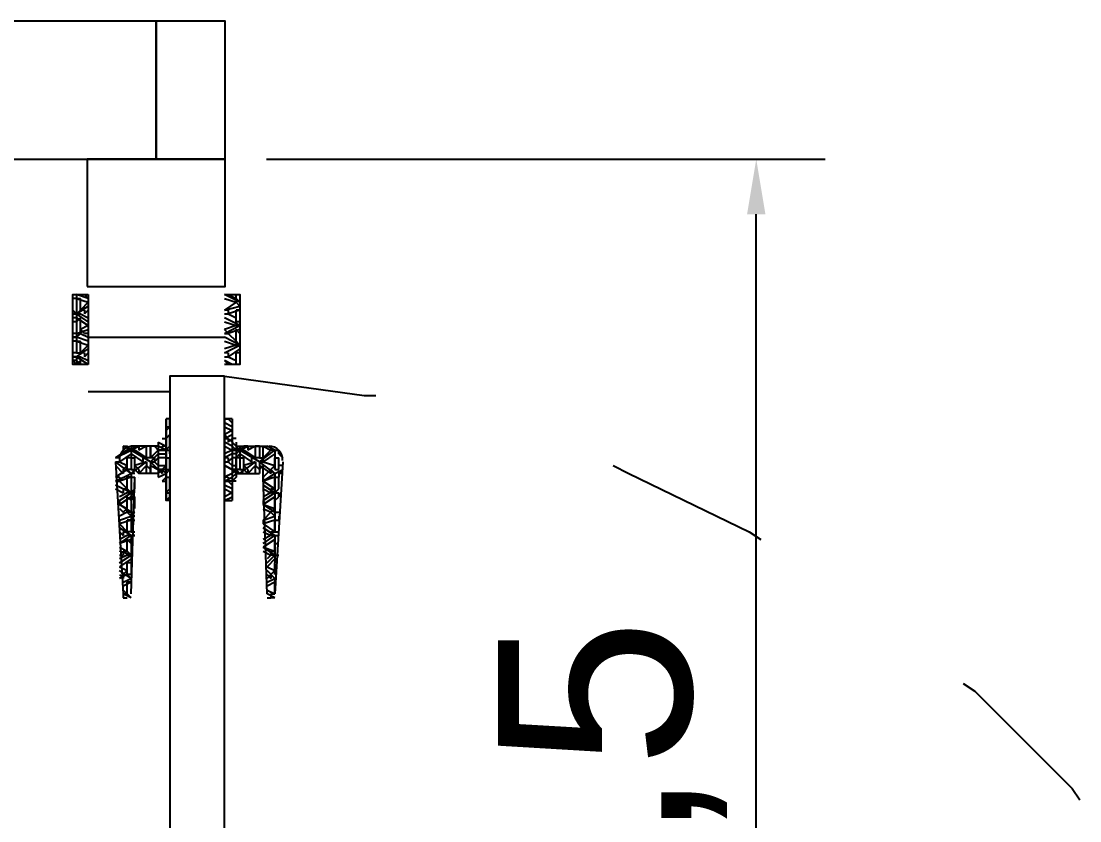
# Model space of a CAD drawing. Header units: centimetres. Extents: x -120 to 1933, y -1067 to 822.
# Drawn here: x 1449.7 to 1526.5, y 77.5 to 135.5 of the extents above; entities that cross this region are included whole.
import ezdxf

# ---------------------------------------------------------------- set-up
doc = ezdxf.new("R2010")
doc.units = ezdxf.units.CM
for name, color, linetype in [('DIS_DUVAR_100', 30, 'Continuous'), ('KOSE_PROFIL_100', 8, 'Continuous'), ('OZEL_PANEL_OLCU_CM', 3, 'Continuous')]:
    doc.layers.add(name, color=color, linetype=linetype)
doc.styles.get("Standard").update_dxf_attribs({"font": 'Arial.ttf'})
doc.dimstyles.new('ISO-25', dxfattribs={"dimtxt": 2.5, "dimasz": 2.5, "dimexe": 1.25, "dimexo": 0.625, "dimtad": 1, "dimtxsty": 'Standard', "dimcen": 2.5, "dimadec": 0, "dimazin": 0, "dimtfac": 1, "dimtmove": 0, "dimatfit": 3, "dimfxl": 1, "dimarcsym": 0})

# ---------------------------------------------------------------- blocks, each defined once
blk = doc.blocks.new('BOM_D01_DIS_DOLU_1255_H')
blk.add_lwpolyline([(0, 0), (125.5, 0), (125.5, 10), (0, 10)], close=True)
blk = doc.blocks.new('BOM_K02_DIS_KAPI_ACIKLIK970')
at = {"color": 133, "linetype": 'Continuous', "lineweight": 25, "true_color": 0x6ec1dd}
for p, q in [((54298.981, 7082.45), (54298.699, 7082.45)), ((54298.699, 7082.45), (54298.699, 7082.45)), ((54298.699, 7082.45), (54298.981, 7082.45)), ((54298.981, 7082.45), (54299.263, 7082.732)), ((54299.263, 7082.168), (54299.263, 7082.45)), ((54300.109, 7082.45), (54299.263, 7082.45)), ((54299.545, 7082.732), (54309.131, 7082.168)), ((54299.827, 7082.732), (54299.827, 7082.45)), ((54299.827, 7082.732), (54299.827, 7082.45)), ((54300.39, 7082.45), (54300.109, 7082.732)), ((54300.109, 7082.168), (54300.109, 7082.45)), ((54300.39, 7082.732), (54300.39, 7082.45)), ((54300.39, 7082.45), (54300.672, 7082.45)), ((54300.672, 7082.168), (54300.672, 7082.45)), ((54301.518, 7082.45), (54300.672, 7082.45)), ((54300.672, 7082.45), (54300.672, 7082.45)), ((54301.8, 7082.168), (54301.518, 7082.45)), ((54301.518, 7082.45), (54301.518, 7082.45)), ((54301.518, 7082.45), (54301.518, 7082.45)), ((54302.082, 7082.45), (54301.8, 7082.45)), ((54301.8, 7082.45), (54301.8, 7082.45)), ((54301.8, 7082.45), (54302.082, 7082.45)), ((54302.364, 7082.168), (54302.082, 7082.45)), ((54302.082, 7082.45), (54302.082, 7082.45)), ((54303.21, 7082.168), (54303.21, 7082.45)), ((54303.21, 7082.168), (54303.21, 7082.45)), ((54303.492, 7082.45), (54303.492, 7082.45)), ((54303.492, 7082.45), (54303.492, 7082.45)), ((54303.492, 7082.45), (54303.774, 7082.45)), ((54303.774, 7082.168), (54303.774, 7082.45)), ((54303.774, 7082.45), (54303.774, 7082.45)), ((54304.62, 7082.168), (54304.62, 7082.45)), ((54305.465, 7082.168), (54305.465, 7082.45)), ((54306.311, 7082.168), (54306.311, 7082.45)), ((54298.699, 7082.168), (54298.417, 7081.604)), ((54298.417, 7081.886), (54298.417, 7081.886)), ((54298.417, 7081.886), (54298.699, 7081.886)), ((54298.417, 7081.322), (54298.699, 7081.886)), ((54298.699, 7082.168), (54300.109, 7082.168)), ((54298.699, 7082.168), (54298.699, 7081.886)), ((54298.699, 7082.168), (54298.981, 7082.168)), ((54298.699, 7081.886), (54299.263, 7081.322)), ((54298.981, 7082.168), (54299.545, 7081.322)), ((54299.263, 7082.168), (54299.263, 7082.168)), ((54300.109, 7082.168), (54299.263, 7082.168)), ((54299.545, 7081.322), (54299.827, 7082.168)), ((54300.109, 7081.886), (54299.827, 7082.168)), ((54299.827, 7081.041), (54300.39, 7081.886)), ((54300.109, 7082.168), (54300.109, 7082.168)), ((54300.39, 7082.168), (54300.109, 7081.886)), ((54300.109, 7081.886), (54300.39, 7081.886)), ((54300.109, 7081.886), (54300.672, 7081.322)), ((54300.39, 7082.168), (54300.672, 7082.168)), ((54300.672, 7082.168), (54300.672, 7082.168)), ((54301.518, 7082.168), (54300.672, 7082.168)), ((54300.672, 7082.168), (54300.954, 7081.322)), ((54300.954, 7081.322), (54301.518, 7082.168)), ((54301.8, 7082.168), (54301.236, 7081.322)), ((54301.8, 7082.168), (54301.518, 7082.168)), ((54301.518, 7081.886), (54301.518, 7082.168)), ((54301.518, 7081.886), (54301.8, 7081.886)), ((54301.518, 7081.322), (54301.8, 7081.886)), ((54301.8, 7082.168), (54301.8, 7081.886)), ((54301.8, 7082.168), (54302.082, 7082.168)), ((54301.8, 7081.886), (54302.082, 7081.322)), ((54302.364, 7082.168), (54302.082, 7082.168)), ((54303.21, 7082.168), (54302.082, 7082.168)), ((54302.082, 7082.168), (54302.646, 7081.322)), ((54303.21, 7082.168), (54302.646, 7081.322)), ((54302.646, 7081.322), (54302.928, 7082.168)), ((54303.21, 7081.886), (54302.928, 7082.168)), ((54302.928, 7081.322), (54303.21, 7081.886)), ((54303.21, 7082.168), (54303.21, 7082.168)), ((54303.492, 7082.168), (54303.21, 7081.886)), ((54303.21, 7081.886), (54303.21, 7081.886)), ((54303.21, 7081.886), (54303.774, 7081.322)), ((54303.774, 7081.322), (54303.492, 7082.168)), ((54303.492, 7082.168), (54303.774, 7082.168)), ((54303.774, 7082.168), (54303.774, 7082.168)), ((54304.62, 7082.168), (54303.774, 7082.168)), ((54303.774, 7082.168), (54304.056, 7081.322)), ((54304.056, 7081.322), (54304.62, 7082.168)), ((54304.902, 7082.168), (54304.338, 7081.322)), ((54304.62, 7082.168), (54304.62, 7082.168)), ((54304.62, 7081.886), (54304.62, 7082.168)), ((54304.62, 7081.886), (54304.902, 7081.886)), ((54304.62, 7081.322), (54304.902, 7081.886)), ((54304.902, 7082.168), (54304.902, 7081.886)), ((54304.902, 7082.168), (54305.183, 7082.168)), ((54304.902, 7081.886), (54305.183, 7081.322)), ((54305.465, 7082.168), (54305.183, 7082.168)), ((54306.029, 7082.168), (54305.183, 7082.168)), ((54305.183, 7082.168), (54305.747, 7081.322)), ((54306.311, 7082.168), (54305.747, 7081.322)), ((54305.747, 7081.322), (54306.029, 7082.168)), ((54306.311, 7082.168), (54306.029, 7082.168)), ((54306.029, 7081.886), (54306.029, 7082.168)), ((54306.029, 7081.886), (54306.311, 7081.886)), ((54306.029, 7081.322), (54306.311, 7081.886)), ((54306.311, 7082.168), (54306.311, 7081.886)), ((54306.311, 7082.168), (54306.593, 7082.168)), ((54306.311, 7081.886), (54306.593, 7081.604)), ((54306.593, 7082.168), (54307.157, 7081.604)), ((54306.875, 7082.168), (54306.875, 7082.168)), ((54307.721, 7082.168), (54306.875, 7082.168)), ((54307.157, 7081.604), (54307.439, 7082.168)), ((54308.003, 7082.168), (54307.439, 7081.604)), ((54307.721, 7081.886), (54307.439, 7082.168)), ((54307.721, 7082.168), (54307.721, 7082.168)), ((54308.003, 7082.168), (54307.721, 7081.886)), ((54307.721, 7081.886), (54308.003, 7081.886)), ((54307.721, 7081.604), (54308.003, 7081.886)), ((54307.721, 7081.886), (54308.003, 7081.604)), ((54308.285, 7081.604), (54308.003, 7082.168)), ((54308.003, 7082.168), (54308.285, 7082.168)), ((54308.285, 7082.168), (54308.285, 7082.168)), ((54309.131, 7082.168), (54308.285, 7082.168)), ((54308.285, 7082.168), (54308.567, 7081.604)), ((54308.849, 7081.604), (54309.131, 7082.168)), ((54309.413, 7082.168), (54309.131, 7081.604)), ((54309.131, 7082.168), (54309.131, 7082.168)), ((54309.131, 7081.886), (54309.131, 7082.168)), ((54309.131, 7081.886), (54309.413, 7081.886)), ((54309.413, 7082.168), (54309.413, 7081.886)), ((54309.413, 7081.604), (54309.413, 7081.886)), ((54309.413, 7081.886), (54309.413, 7081.886)), ((54309.413, 7081.886), (54309.413, 7081.886)), ((54298.417, 7079.349), (54298.417, 7081.604)), ((54299.263, 7081.322), (54298.417, 7081.322)), ((54298.417, 7081.041), (54299.263, 7081.041)), ((54298.417, 7081.041), (54298.417, 7081.041)), ((54298.417, 7081.041), (54298.417, 7080.759)), ((54299.263, 7081.041), (54299.263, 7081.322)), ((54299.263, 7081.322), (54299.263, 7081.322)), ((54299.263, 7081.322), (54299.545, 7081.322)), ((54299.263, 7081.041), (54299.263, 7080.759)), ((54299.545, 7081.041), (54299.545, 7081.322)), ((54299.545, 7081.041), (54300.39, 7081.041)), ((54299.545, 7081.041), (54299.827, 7081.041)), ((54300.109, 7081.041), (54299.827, 7081.322)), ((54300.672, 7081.322), (54299.827, 7081.322)), ((54300.109, 7081.041), (54299.827, 7080.759)), ((54300.39, 7079.349), (54300.39, 7081.041)), ((54309.131, 7081.604), (54300.672, 7081.322)), ((54300.672, 7081.322), (54300.672, 7081.322)), ((54300.672, 7081.322), (54300.954, 7081.322)), ((54300.672, 7081.041), (54300.672, 7081.041)), ((54300.954, 7081.322), (54300.954, 7081.322)), ((54302.364, 7081.322), (54302.364, 7081.322)), ((54302.364, 7081.322), (54302.646, 7081.322)), ((54302.646, 7081.322), (54302.646, 7081.322)), ((54303.774, 7081.322), (54303.774, 7081.322)), ((54303.774, 7081.322), (54304.056, 7081.322)), ((54305.465, 7081.322), (54305.465, 7081.322)), ((54305.465, 7081.322), (54305.465, 7081.322)), ((54299.263, 7080.759), (54298.417, 7080.759)), ((54298.417, 7080.759), (54298.699, 7080.195)), ((54298.417, 7080.195), (54298.417, 7079.913)), ((54298.417, 7080.195), (54298.699, 7080.195)), ((54298.699, 7079.913), (54299.263, 7080.759)), ((54298.981, 7079.631), (54299.545, 7080.477)), ((54299.263, 7080.477), (54299.263, 7080.759)), ((54299.263, 7080.477), (54299.545, 7080.477)), ((54299.545, 7080.759), (54299.545, 7080.759)), ((54299.545, 7080.759), (54299.827, 7080.759)), ((54299.545, 7080.759), (54299.827, 7079.913)), ((54300.39, 7080.759), (54299.827, 7080.759)), ((54299.827, 7080.759), (54300.39, 7080.195)), ((54300.109, 7080.195), (54299.827, 7079.913)), ((54300.109, 7080.195), (54300.39, 7080.195)), ((54300.109, 7079.913), (54300.39, 7080.195)), ((54287.985, 7079.631), (54287.421, 7078.503)), ((54287.703, 7079.349), (54287.421, 7079.349)), ((54287.421, 7078.785), (54287.703, 7079.349)), ((54287.985, 7079.631), (54287.703, 7079.349)), ((54287.703, 7079.349), (54287.985, 7079.349)), ((54287.703, 7078.503), (54287.985, 7079.349)), ((54288.267, 7079.631), (54287.985, 7079.349)), ((54287.985, 7079.349), (54288.549, 7078.503)), ((54288.549, 7078.503), (54288.267, 7079.631)), ((54288.267, 7079.631), (54288.549, 7079.631)), ((54288.549, 7079.631), (54288.549, 7079.349)), ((54288.549, 7079.631), (54288.831, 7078.785)), ((54289.395, 7079.349), (54288.549, 7079.349)), ((54288.831, 7078.785), (54289.113, 7079.349)), ((54289.677, 7079.631), (54289.113, 7078.503)), ((54289.395, 7079.349), (54289.113, 7079.349)), ((54289.395, 7079.631), (54289.395, 7079.349)), ((54289.395, 7079.349), (54289.677, 7079.349)), ((54289.395, 7078.503), (54289.677, 7079.349)), ((54290.241, 7078.503), (54289.677, 7079.631)), ((54289.677, 7079.631), (54289.677, 7079.349)), ((54289.677, 7079.631), (54289.959, 7079.631)), ((54289.677, 7079.349), (54289.959, 7078.503)), ((54290.241, 7079.631), (54289.959, 7079.349)), ((54289.959, 7079.631), (54290.241, 7078.785)), ((54290.805, 7079.349), (54289.959, 7079.349)), ((54290.241, 7078.785), (54290.805, 7079.349)), ((54291.086, 7079.631), (54290.523, 7078.503)), ((54291.086, 7079.631), (54290.805, 7079.349)), ((54290.805, 7079.349), (54290.805, 7079.349)), ((54290.805, 7079.349), (54291.086, 7079.349)), ((54290.805, 7078.503), (54291.086, 7079.349)), ((54291.65, 7078.503), (54291.086, 7079.631)), ((54291.086, 7079.631), (54291.086, 7079.349)), ((54291.086, 7079.631), (54291.368, 7079.631)), ((54291.086, 7079.349), (54291.368, 7078.503)), ((54291.368, 7079.631), (54291.932, 7078.785)), ((54291.65, 7079.631), (54291.65, 7079.349)), ((54292.496, 7079.349), (54291.65, 7079.349)), ((54291.932, 7078.785), (54292.214, 7079.349)), ((54292.496, 7079.349), (54292.214, 7079.349)), ((54297.853, 7079.349), (54297.853, 7079.067)), ((54298.135, 7079.067), (54298.417, 7079.349)), ((54298.135, 7079.349), (54300.672, 7079.349)), ((54298.135, 7079.349), (54298.135, 7079.349)), ((54298.699, 7079.631), (54298.417, 7079.913)), ((54298.417, 7079.913), (54298.417, 7079.913)), ((54298.699, 7079.631), (54298.417, 7079.349)), ((54298.417, 7079.349), (54298.417, 7079.349)), ((54298.417, 7079.349), (54298.699, 7079.349)), ((54298.417, 7079.349), (54298.417, 7079.349)), ((54298.699, 7079.631), (54298.699, 7079.913)), ((54298.699, 7079.631), (54298.981, 7079.631)), ((54298.699, 7079.631), (54298.699, 7079.349)), ((54298.699, 7079.631), (54298.981, 7079.631)), ((54298.699, 7079.067), (54298.699, 7079.349)), ((54298.699, 7079.349), (54298.699, 7079.067)), ((54298.981, 7079.631), (54299.263, 7079.349)), ((54299.263, 7079.631), (54299.263, 7079.913)), ((54300.109, 7079.913), (54299.263, 7079.913)), ((54299.263, 7079.631), (54299.263, 7079.349)), ((54300.109, 7079.349), (54299.263, 7079.349)), ((54299.263, 7079.349), (54299.263, 7079.067)), ((54299.827, 7079.349), (54299.827, 7079.349)), ((54300.109, 7079.349), (54299.827, 7079.349)), ((54299.827, 7079.349), (54299.827, 7079.349)), ((54299.827, 7079.067), (54299.827, 7079.349)), ((54300.109, 7079.631), (54300.109, 7079.913)), ((54300.39, 7079.631), (54300.109, 7079.913)), ((54300.109, 7079.631), (54300.109, 7079.349)), ((54300.109, 7079.349), (54300.39, 7079.349)), ((54300.39, 7079.631), (54300.39, 7079.631)), ((54300.39, 7079.631), (54300.39, 7079.631)), ((54300.39, 7079.631), (54300.39, 7079.631)), ((54300.672, 7079.349), (54300.672, 7079.349)), ((54300.954, 7079.349), (54300.954, 7079.067)), ((54288.549, 7078.785), (54288.549, 7078.503)), ((54288.549, 7078.785), (54288.831, 7078.785)), ((54288.831, 7078.503), (54288.831, 7078.785)), ((54290.241, 7078.785), (54289.959, 7078.503)), ((54290.241, 7078.503), (54290.241, 7078.785)), ((54290.241, 7078.785), (54290.241, 7078.785)), ((54291.65, 7078.785), (54291.65, 7078.503)), ((54291.65, 7078.785), (54291.932, 7078.785)), ((54291.932, 7078.503), (54291.932, 7078.785)), ((54292.496, 7079.067), (54292.214, 7078.503)), ((54292.214, 7078.503), (54292.496, 7078.785)), ((54296.443, 7078.785), (54296.725, 7079.067)), ((54296.443, 7079.067), (54302.364, 7079.067)), ((54296.443, 7078.503), (54296.443, 7078.785)), ((54296.443, 7078.785), (54296.443, 7078.785)), ((54296.443, 7078.785), (54296.443, 7078.785)), ((54297.007, 7079.067), (54296.725, 7078.503)), ((54297.007, 7078.503), (54297.289, 7079.067)), ((54297.289, 7079.067), (54297.571, 7078.503)), ((54297.853, 7078.503), (54297.571, 7079.067)), ((54297.853, 7078.785), (54297.571, 7078.503)), ((54297.853, 7078.785), (54298.135, 7079.067)), ((54297.853, 7079.067), (54298.135, 7078.785)), ((54297.853, 7078.503), (54297.853, 7078.785)), ((54297.853, 7078.785), (54298.135, 7078.785)), ((54298.417, 7078.503), (54298.699, 7079.067)), ((54298.699, 7079.067), (54298.981, 7078.503)), ((54299.263, 7079.067), (54299.545, 7078.785)), ((54299.263, 7078.785), (54299.263, 7078.503)), ((54299.263, 7078.785), (54299.545, 7078.785)), ((54299.545, 7078.785), (54299.827, 7079.067)), ((54299.545, 7078.503), (54299.545, 7078.785)), ((54300.672, 7078.785), (54300.672, 7078.503)), ((54300.672, 7078.785), (54300.954, 7078.785)), ((54300.954, 7078.785), (54301.236, 7079.067)), ((54300.954, 7078.503), (54300.954, 7078.785)), ((54301.518, 7079.067), (54301.236, 7078.503)), ((54301.518, 7078.503), (54301.8, 7079.067)), ((54301.8, 7079.067), (54302.082, 7078.503)), ((54302.364, 7078.503), (54302.082, 7079.067)), ((54302.364, 7079.067), (54302.364, 7079.067)), ((54302.364, 7078.785), (54302.364, 7078.503)), ((54302.364, 7078.785), (54302.364, 7078.785)), ((54290.523, 7068.635), (54290.523, 7078.503)), ((54377.36, 7078.503), (54293.342, 7078.503)), ((54293.342, 7078.503), (54293.342, 7074.556)), ((54293.342, 7074.556), (54377.36, 7074.556)), ((54297.007, 7074.556), (54296.443, 7074.556)), ((54296.443, 7074.556), (54296.443, 7074.274)), ((54296.443, 7074.274), (54297.007, 7074.274)), ((54297.007, 7074.274), (54296.443, 7074.274)), ((54297.007, 7074.556), (54296.725, 7074.556)), ((54296.725, 7074.556), (54296.725, 7074.556)), ((54297.007, 7074.274), (54296.725, 7074.274)), ((54296.725, 7074.274), (54296.725, 7074.274)), ((54297.289, 7074.274), (54297.007, 7074.556)), ((54297.007, 7074.274), (54297.007, 7074.556)), ((54297.289, 7074.274), (54297.007, 7074.274)), ((54297.007, 7074.274), (54297.007, 7074.274)), ((54297.289, 7074.556), (54297.289, 7074.556)), ((54297.289, 7074.556), (54297.289, 7074.556)), ((54297.289, 7074.556), (54297.571, 7074.556)), ((54297.289, 7074.274), (54297.289, 7074.274)), ((54297.289, 7074.274), (54297.571, 7074.274)), ((54297.853, 7074.274), (54297.571, 7074.556)), ((54298.417, 7074.556), (54297.571, 7074.556)), ((54297.571, 7074.556), (54297.571, 7074.556)), ((54297.853, 7074.274), (54297.571, 7074.274)), ((54298.417, 7074.274), (54297.571, 7074.274)), ((54297.571, 7074.274), (54297.571, 7074.274)), ((54297.853, 7073.992), (54297.853, 7074.274)), ((54298.135, 7073.71), (54298.417, 7074.274)), ((54298.135, 7073.992), (54298.135, 7073.992)), ((54298.699, 7074.274), (54298.417, 7074.556)), ((54298.417, 7074.556), (54298.417, 7074.556)), ((54298.417, 7074.556), (54298.417, 7074.556)), ((54298.699, 7074.274), (54298.417, 7073.71)), ((54298.699, 7074.274), (54298.417, 7074.274)), ((54298.417, 7074.274), (54298.417, 7073.992)), ((54298.417, 7074.274), (54298.417, 7074.274)), ((54298.417, 7073.992), (54298.699, 7073.992)), ((54298.981, 7074.556), (54298.699, 7074.556)), ((54298.699, 7074.556), (54298.699, 7074.556)), ((54298.699, 7074.556), (54298.981, 7074.556)), ((54298.699, 7074.274), (54298.699, 7074.274)), ((54298.699, 7073.992), (54298.699, 7074.274)), ((54298.699, 7074.274), (54298.981, 7074.274)), ((54298.699, 7073.71), (54298.699, 7073.992)), ((54298.699, 7073.992), (54298.699, 7073.71)), ((54298.981, 7074.556), (54299.263, 7074.556)), ((54299.263, 7074.274), (54299.263, 7074.556)), ((54300.109, 7074.556), (54299.263, 7074.556)), ((54299.263, 7074.274), (54299.263, 7074.274)), ((54300.109, 7074.274), (54299.263, 7074.274)), ((54299.827, 7074.556), (54299.827, 7074.556)), ((54299.827, 7074.556), (54299.827, 7074.556)), ((54299.827, 7074.274), (54300.109, 7073.992)), ((54300.109, 7074.274), (54300.109, 7074.556)), ((54300.109, 7074.274), (54300.109, 7074.274)), ((54300.39, 7074.274), (54300.109, 7073.992)), ((54300.109, 7073.992), (54300.39, 7073.992)), ((54300.109, 7073.71), (54300.39, 7073.992)), ((54300.39, 7073.71), (54300.109, 7073.992)), ((54300.39, 7074.556), (54300.39, 7074.556)), ((54300.39, 7074.556), (54300.39, 7074.556)), ((54300.39, 7074.556), (54300.672, 7074.556)), ((54300.39, 7074.274), (54300.672, 7074.274)), ((54300.672, 7074.274), (54300.672, 7074.556)), ((54301.518, 7074.556), (54300.672, 7074.556)), ((54300.672, 7074.556), (54300.672, 7074.556)), ((54300.672, 7074.274), (54300.672, 7074.274)), ((54301.518, 7074.274), (54300.672, 7074.274)), ((54300.672, 7074.274), (54300.954, 7073.992)), ((54300.672, 7073.992), (54300.672, 7073.992)), ((54300.954, 7073.992), (54300.954, 7074.274)), ((54301.8, 7074.274), (54301.518, 7074.556)), ((54301.518, 7074.556), (54301.518, 7074.556)), ((54301.518, 7074.556), (54301.518, 7074.556)), ((54301.8, 7074.274), (54301.518, 7074.274)), ((54301.518, 7074.274), (54301.518, 7074.274)), ((54301.518, 7074.274), (54301.518, 7074.274)), ((54302.082, 7074.556), (54301.8, 7074.556)), ((54301.8, 7074.556), (54301.8, 7074.556)), ((54301.8, 7074.556), (54302.082, 7074.556)), ((54301.8, 7074.274), (54301.8, 7074.274)), ((54301.8, 7074.274), (54301.8, 7074.274)), ((54301.8, 7074.274), (54302.082, 7074.274)), ((54302.364, 7074.274), (54302.082, 7074.556)), ((54302.364, 7074.556), (54302.082, 7074.556)), ((54302.082, 7074.556), (54302.082, 7074.556)), ((54302.364, 7074.274), (54302.082, 7074.274)), ((54302.364, 7074.274), (54302.082, 7074.274)), ((54302.082, 7074.274), (54302.082, 7074.274)), ((54298.135, 7073.71), (54300.672, 7073.71)), ((54298.417, 7073.71), (54298.417, 7073.71)), ((54298.417, 7073.428), (54298.699, 7073.71)), ((54298.417, 7073.71), (54298.417, 7071.737)), ((54298.699, 7073.71), (54299.263, 7073.146)), ((54299.545, 7073.146), (54298.981, 7073.71)), ((54299.263, 7073.71), (54299.545, 7073.428)), ((54299.263, 7073.428), (54299.263, 7073.146)), ((54299.263, 7073.428), (54299.545, 7073.428)), ((54299.545, 7073.428), (54299.827, 7073.71)), ((54299.545, 7073.146), (54299.545, 7073.428)), ((54299.827, 7073.146), (54300.109, 7073.71)), ((54300.39, 7073.71), (54300.39, 7072.3)), ((54298.417, 7073.146), (54299.263, 7073.146)), ((54298.417, 7073.146), (54298.417, 7073.146)), ((54298.417, 7073.146), (54298.417, 7072.864)), ((54299.263, 7073.146), (54298.417, 7073.146)), ((54299.263, 7072.864), (54298.417, 7072.864)), ((54298.417, 7072.864), (54298.699, 7072.3)), ((54298.699, 7072.018), (54299.263, 7072.864)), ((54298.981, 7071.737), (54299.545, 7072.582)), ((54299.263, 7073.146), (54299.263, 7073.146)), ((54299.263, 7073.146), (54299.263, 7072.864)), ((54299.263, 7072.582), (54299.263, 7072.864)), ((54299.263, 7072.582), (54299.545, 7072.582)), ((54299.545, 7073.146), (54300.39, 7073.146)), ((54299.545, 7073.146), (54299.827, 7073.146)), ((54299.545, 7072.864), (54299.545, 7072.864)), ((54299.545, 7072.864), (54299.827, 7072.864)), ((54299.545, 7072.864), (54299.827, 7072.018)), ((54300.109, 7073.146), (54299.827, 7073.146)), ((54300.109, 7073.146), (54299.827, 7072.864)), ((54300.39, 7073.146), (54299.827, 7073.146)), ((54300.39, 7072.864), (54299.827, 7072.864)), ((54299.827, 7072.864), (54300.39, 7072.3)), ((54298.417, 7072.3), (54298.417, 7072.018)), ((54298.417, 7072.3), (54298.699, 7072.3)), ((54298.699, 7071.737), (54298.417, 7072.018)), ((54298.417, 7072.018), (54298.417, 7072.018)), ((54298.699, 7071.737), (54298.417, 7071.455)), ((54298.699, 7071.737), (54298.699, 7072.018)), ((54298.699, 7071.737), (54298.981, 7071.737)), ((54298.699, 7071.737), (54298.699, 7071.455)), ((54298.699, 7071.737), (54298.981, 7071.737)), ((54298.981, 7071.737), (54299.545, 7070.891)), ((54299.263, 7071.737), (54299.263, 7072.018)), ((54300.109, 7072.018), (54299.263, 7072.018)), ((54299.263, 7071.737), (54299.263, 7071.455)), ((54300.109, 7072.3), (54299.827, 7072.018)), ((54300.109, 7072.3), (54300.39, 7072.3)), ((54300.109, 7072.018), (54300.39, 7072.3)), ((54300.109, 7071.737), (54300.109, 7072.018)), ((54300.39, 7071.737), (54300.109, 7072.018)), ((54300.109, 7071.737), (54300.109, 7071.455)), ((54300.39, 7071.737), (54300.109, 7071.455)), ((54300.39, 7071.737), (54300.672, 7071.737)), ((54300.39, 7071.737), (54300.672, 7071.737)), ((54300.672, 7072.3), (54300.672, 7072.3)), ((54300.672, 7071.737), (54300.672, 7072.018)), ((54301.518, 7072.018), (54300.672, 7072.018)), ((54300.672, 7071.737), (54300.672, 7072.018)), ((54309.131, 7071.737), (54300.672, 7072.018)), ((54300.672, 7071.737), (54300.672, 7071.455)), ((54300.672, 7071.737), (54300.954, 7070.891)), ((54301.8, 7071.737), (54301.518, 7072.018)), ((54301.518, 7072.018), (54301.518, 7072.018)), ((54301.518, 7072.018), (54301.518, 7072.018)), ((54301.8, 7071.737), (54301.518, 7071.455)), ((54301.8, 7071.737), (54301.8, 7072.018)), ((54301.8, 7071.737), (54302.082, 7071.737)), ((54301.8, 7071.737), (54301.8, 7071.455)), ((54301.8, 7071.737), (54302.082, 7071.737)), ((54302.364, 7071.737), (54302.082, 7072.018)), ((54302.928, 7072.018), (54302.082, 7072.018)), ((54302.082, 7071.737), (54302.082, 7072.018)), ((54302.364, 7071.737), (54302.082, 7071.455)), ((54302.082, 7071.737), (54302.646, 7070.891)), ((54303.21, 7071.737), (54302.646, 7070.891)), ((54302.928, 7072.018), (54302.928, 7072.018)), ((54302.928, 7072.018), (54302.928, 7072.018)), ((54303.21, 7071.737), (54303.21, 7072.018)), ((54303.21, 7071.737), (54303.21, 7072.018)), ((54303.492, 7071.737), (54303.21, 7072.018)), ((54303.21, 7071.737), (54303.21, 7071.455)), ((54303.492, 7071.737), (54303.21, 7071.455)), ((54303.492, 7072.018), (54303.492, 7071.737)), ((54303.774, 7070.891), (54303.492, 7071.737)), ((54303.492, 7071.737), (54303.774, 7071.737)), ((54303.492, 7071.737), (54303.774, 7071.737)), ((54303.774, 7071.737), (54303.774, 7072.018)), ((54303.774, 7071.737), (54303.774, 7072.018)), ((54303.774, 7071.737), (54303.774, 7071.455)), ((54303.774, 7071.737), (54304.056, 7070.891)), ((54304.62, 7071.737), (54304.62, 7072.018)), ((54304.62, 7071.737), (54304.62, 7071.455)), ((54304.902, 7071.737), (54304.902, 7072.018)), ((54304.902, 7071.737), (54305.183, 7071.737)), ((54304.902, 7071.737), (54304.902, 7071.455)), ((54304.902, 7071.737), (54305.183, 7071.737)), ((54305.465, 7071.737), (54305.183, 7071.737)), ((54305.465, 7071.737), (54305.183, 7071.455)), ((54305.183, 7071.737), (54305.183, 7071.737)), ((54305.183, 7071.737), (54305.465, 7070.891)), ((54306.311, 7071.737), (54306.029, 7070.891)), ((54306.311, 7071.737), (54306.029, 7071.455)), ((54306.875, 7070.891), (54306.311, 7071.737)), ((54306.311, 7071.737), (54306.311, 7071.737)), ((54306.311, 7071.737), (54306.311, 7071.455)), ((54306.311, 7071.737), (54306.593, 7071.737)), ((54306.593, 7071.737), (54307.157, 7070.891)), ((54306.875, 7071.737), (54306.875, 7071.737)), ((54306.875, 7071.737), (54306.875, 7071.455)), ((54308.003, 7071.737), (54307.439, 7070.891)), ((54307.721, 7071.737), (54307.721, 7071.737)), ((54307.721, 7071.737), (54307.721, 7071.455)), ((54308.003, 7071.737), (54307.721, 7071.455)), ((54308.285, 7071.173), (54308.003, 7071.737)), ((54308.003, 7071.737), (54308.285, 7071.737)), ((54308.003, 7071.737), (54308.285, 7071.737)), ((54308.285, 7071.737), (54308.285, 7071.455)), ((54308.285, 7071.737), (54308.567, 7071.173)), ((54309.413, 7071.737), (54309.131, 7071.173)), ((54309.413, 7071.737), (54309.131, 7071.455)), ((54298.417, 7071.173), (54298.417, 7071.455)), ((54298.417, 7071.455), (54298.417, 7071.455)), ((54298.417, 7071.173), (54298.699, 7071.173)), ((54298.699, 7071.455), (54299.263, 7070.609)), ((54298.699, 7071.173), (54298.699, 7071.173)), ((54300.109, 7071.455), (54299.263, 7071.455)), ((54299.263, 7070.891), (54299.263, 7070.609)), ((54299.263, 7070.891), (54299.545, 7070.891)), ((54299.545, 7070.891), (54299.827, 7071.455)), ((54299.545, 7070.609), (54309.131, 7071.173)), ((54299.545, 7070.609), (54299.545, 7070.891)), ((54300.109, 7071.173), (54299.827, 7071.455)), ((54299.827, 7070.609), (54300.39, 7071.173)), ((54300.109, 7071.455), (54300.672, 7070.609)), ((54300.109, 7071.173), (54300.39, 7071.173)), ((54301.518, 7071.455), (54300.672, 7071.455)), ((54300.672, 7070.891), (54300.672, 7070.609)), ((54300.672, 7070.891), (54300.954, 7070.891)), ((54300.954, 7070.891), (54301.518, 7071.455)), ((54300.954, 7070.609), (54300.954, 7070.891)), ((54301.518, 7071.173), (54301.518, 7071.455)), ((54301.518, 7071.173), (54301.8, 7071.173)), ((54301.518, 7070.609), (54301.8, 7071.173)), ((54301.8, 7071.455), (54302.082, 7070.891)), ((54303.21, 7071.455), (54302.082, 7071.455)), ((54302.364, 7070.891), (54302.364, 7070.891)), ((54302.364, 7070.891), (54302.646, 7070.891)), ((54302.646, 7070.891), (54302.928, 7071.455)), ((54303.21, 7071.173), (54302.928, 7071.455)), ((54302.928, 7070.891), (54303.21, 7071.173)), ((54303.21, 7071.455), (54303.492, 7070.891)), ((54303.21, 7071.173), (54303.21, 7071.173)), ((54304.62, 7071.455), (54303.774, 7071.455)), ((54303.774, 7070.891), (54303.774, 7070.891)), ((54303.774, 7070.891), (54304.056, 7070.891)), ((54304.056, 7070.891), (54304.62, 7071.455)), ((54304.62, 7071.173), (54304.62, 7071.455)), ((54304.62, 7071.173), (54304.902, 7071.173)), ((54304.62, 7070.891), (54304.902, 7071.173)), ((54304.902, 7071.455), (54305.183, 7070.891)), ((54306.029, 7071.455), (54305.183, 7071.455)), ((54305.747, 7070.891), (54306.029, 7071.455)), ((54306.029, 7071.173), (54306.029, 7071.455)), ((54306.029, 7071.173), (54306.311, 7071.173)), ((54306.311, 7071.455), (54306.593, 7070.891)), ((54306.311, 7070.891), (54306.311, 7071.173)), ((54307.721, 7071.455), (54306.875, 7071.455)), ((54307.157, 7070.891), (54307.439, 7071.455)), ((54307.721, 7071.173), (54307.439, 7071.455)), ((54307.721, 7071.455), (54308.003, 7070.891)), ((54307.721, 7071.173), (54308.003, 7071.173)), ((54307.721, 7070.891), (54308.003, 7071.173)), ((54309.131, 7071.455), (54308.285, 7071.455)), ((54308.849, 7071.173), (54309.131, 7071.455)), ((54309.131, 7071.173), (54309.131, 7071.455)), ((54309.131, 7071.455), (54309.131, 7071.455)), ((54309.131, 7071.173), (54309.413, 7071.173)), ((54309.131, 7071.173), (54309.131, 7071.173)), ((54309.413, 7071.455), (54309.413, 7071.455)), ((54309.413, 7071.455), (54309.413, 7071.455)), ((54309.413, 7071.173), (54309.413, 7071.455)), ((54309.413, 7071.173), (54309.413, 7071.173)), ((54287.421, 7068.635), (54292.496, 7068.635)), ((54287.703, 7068.635), (54287.421, 7067.789)), ((54287.421, 7068.353), (54287.703, 7068.635)), ((54287.703, 7067.789), (54287.985, 7068.635)), ((54287.985, 7068.635), (54288.549, 7068.071)), ((54288.549, 7068.635), (54288.831, 7068.353)), ((54288.831, 7068.071), (54289.113, 7068.635)), ((54289.113, 7067.789), (54289.677, 7068.635)), ((54289.677, 7068.635), (54289.959, 7068.071)), ((54290.241, 7067.789), (54289.959, 7068.635)), ((54290.241, 7068.071), (54290.523, 7068.635)), ((54290.241, 7068.635), (54290.241, 7068.353)), ((54290.805, 7068.635), (54290.523, 7067.789)), ((54290.805, 7067.789), (54291.086, 7068.635)), ((54291.086, 7068.635), (54291.65, 7068.071)), ((54291.65, 7068.635), (54291.932, 7068.353)), ((54291.932, 7068.071), (54292.214, 7068.635)), ((54287.703, 7067.789), (54287.703, 7068.071)), ((54288.549, 7068.071), (54287.703, 7068.071)), ((54288.549, 7068.353), (54288.549, 7068.071)), ((54288.549, 7068.353), (54288.831, 7068.353)), ((54288.831, 7067.789), (54288.549, 7068.071)), ((54288.831, 7067.789), (54288.831, 7068.071)), ((54289.395, 7067.789), (54289.113, 7068.071)), ((54290.241, 7068.071), (54289.113, 7068.071)), ((54290.241, 7068.353), (54289.959, 7068.071)), ((54290.241, 7068.353), (54290.241, 7068.353)), ((54290.241, 7067.789), (54290.241, 7068.071)), ((54290.523, 7067.789), (54290.241, 7068.071)), ((54290.805, 7067.789), (54290.805, 7068.071)), ((54291.65, 7068.071), (54290.805, 7068.071)), ((54291.65, 7068.353), (54291.65, 7068.071)), ((54291.65, 7068.353), (54291.932, 7068.353)), ((54291.65, 7067.789), (54291.65, 7068.071)), ((54291.932, 7067.789), (54291.932, 7068.071)), ((54292.496, 7067.789), (54292.214, 7068.071)), ((54292.496, 7068.071), (54292.214, 7068.071)), ((54292.214, 7067.789), (54292.496, 7068.071)), ((54287.421, 7067.789), (54287.703, 7067.789)), ((54287.421, 7067.789), (54287.421, 7067.789)), ((54287.421, 7067.789), (54287.703, 7067.789)), ((54287.703, 7067.789), (54287.703, 7067.507)), ((54287.703, 7067.789), (54287.703, 7067.507)), ((54288.831, 7067.789), (54288.549, 7067.507)), ((54288.831, 7067.789), (54289.113, 7067.789)), ((54288.831, 7067.789), (54288.831, 7067.507)), ((54288.831, 7067.789), (54289.113, 7067.789)), ((54289.113, 7067.789), (54289.113, 7067.507)), ((54289.395, 7067.789), (54289.395, 7067.507)), ((54290.241, 7067.789), (54290.241, 7067.507)), ((54290.241, 7067.789), (54290.241, 7067.507)), ((54290.523, 7067.507), (54290.523, 7067.789)), ((54290.523, 7067.789), (54290.805, 7067.789)), ((54290.523, 7067.789), (54290.523, 7067.507)), ((54290.523, 7067.789), (54290.805, 7067.789)), ((54290.805, 7067.789), (54290.805, 7067.507)), ((54290.805, 7067.789), (54290.805, 7067.507)), ((54291.65, 7067.789), (54291.65, 7067.507)), ((54291.932, 7067.789), (54292.496, 7067.789)), ((54291.932, 7067.789), (54292.214, 7067.789)), ((54291.932, 7067.789), (54291.932, 7067.507)), ((54291.932, 7067.789), (54292.214, 7067.789)), ((54292.496, 7067.789), (54292.214, 7067.507)), ((54292.214, 7067.789), (54292.214, 7067.507))]:
    blk.add_line(p, q, dxfattribs=at)
at = {"color": 7, "linetype": 'Continuous', "lineweight": 25}
for points in [[(54315.615, 7132.072), (54316.179, 7132.917), (54323.228, 7139.966), (54324.073, 7140.53)], [(54299.827, 7106.697), (54300.39, 7107.825), (54304.62, 7116.565), (54305.183, 7117.411)], [(54293.342, 7078.503), (54294.752, 7088.653), (54294.752, 7089.499)]]:
    blk.add_lwpolyline(points, dxfattribs=at)
at = {"color": 133, "linetype": 'Continuous', "lineweight": 25, "true_color": 0x6ec1dd}
for points in [[(54299.545, 7081.041), (54298.699, 7082.168), (54298.699, 7082.45)], [(54300.954, 7081.322), (54300.39, 7082.168), (54300.109, 7082.732)], [(54302.364, 7081.322), (54301.8, 7082.168), (54301.8, 7082.45)], [(54305.465, 7081.322), (54304.902, 7082.168), (54304.902, 7082.45)], [(54306.875, 7081.604), (54306.311, 7082.168), (54306.311, 7082.45)], [(54300.39, 7082.168), (54299.545, 7081.041), (54298.699, 7079.631), (54298.699, 7079.349), (54298.417, 7079.067), (54298.135, 7078.503)], [(54300.39, 7082.168), (54301.8, 7082.168), (54303.21, 7082.168), (54304.62, 7082.168)], [(54304.902, 7082.168), (54306.311, 7082.168), (54306.875, 7082.168)], [(54298.981, 7079.349), (54298.699, 7079.631), (54298.417, 7080.195)], [(54300.39, 7079.349), (54300.39, 7079.631), (54299.545, 7080.759)], [(54287.421, 7078.503), (54287.421, 7079.631), (54292.496, 7079.631), (54292.496, 7078.503)], [(54298.417, 7079.631), (54298.699, 7079.631), (54300.109, 7079.631)], [(54298.981, 7079.349), (54298.981, 7079.067), (54299.263, 7078.503)], [(54300.39, 7079.913), (54300.39, 7079.631), (54300.109, 7079.349), (54300.109, 7079.067), (54299.827, 7078.503)], [(54299.827, 7078.503), (54300.109, 7079.067), (54300.39, 7079.349)], [(54300.39, 7079.631), (54300.39, 7079.349), (54300.109, 7079.349)], [(54300.109, 7079.349), (54300.39, 7079.067), (54300.672, 7078.503)], [(54300.954, 7078.503), (54300.672, 7079.067), (54300.39, 7079.349)], [(54300.672, 7079.349), (54300.954, 7079.067), (54300.954, 7078.785)], [(54296.443, 7079.067), (54296.443, 7078.503), (54302.364, 7078.503), (54302.364, 7079.067)], [(54293.342, 7078.503), (54293.342, 7074.556), (54294.47, 7074.556), (54294.47, 7068.635)], [(54296.443, 7074.556), (54302.364, 7074.556), (54302.364, 7074.274), (54296.443, 7074.274)], [(54297.289, 7074.274), (54298.699, 7074.274), (54300.109, 7074.274)], [(54298.981, 7073.71), (54298.981, 7074.274), (54298.699, 7074.274), (54298.699, 7074.556)], [(54298.981, 7074.274), (54299.263, 7074.274), (54299.263, 7073.71)], [(54299.827, 7073.71), (54299.827, 7074.274), (54299.827, 7074.274)], [(54300.672, 7073.71), (54300.39, 7074.274), (54300.109, 7074.556)], [(54300.39, 7074.274), (54300.109, 7074.274), (54300.109, 7073.71)], [(54300.39, 7074.274), (54301.8, 7074.274), (54302.364, 7074.274)], [(54302.082, 7074.274), (54301.8, 7074.274), (54301.8, 7074.556)], [(54300.109, 7073.71), (54299.545, 7073.146), (54298.699, 7071.737), (54298.417, 7071.173)], [(54300.954, 7070.609), (54300.39, 7071.737), (54299.545, 7072.864)], [(54299.263, 7070.609), (54298.699, 7071.737), (54298.417, 7072.3)], [(54298.417, 7071.737), (54298.699, 7071.737), (54300.109, 7071.737)], [(54300.39, 7072.018), (54300.39, 7071.737), (54299.545, 7070.609)], [(54300.39, 7071.737), (54301.8, 7071.737), (54303.21, 7071.737), (54304.62, 7071.737)], [(54302.082, 7072.018), (54301.8, 7071.737), (54301.236, 7070.609)], [(54302.364, 7070.891), (54301.8, 7071.737), (54301.518, 7072.018)], [(54304.902, 7072.018), (54304.902, 7071.737), (54304.338, 7070.891)], [(54305.465, 7070.891), (54304.902, 7071.737), (54304.902, 7072.018)], [(54304.902, 7071.737), (54306.311, 7071.737), (54307.721, 7071.737)], [(54292.496, 7068.635), (54292.496, 7067.507), (54287.421, 7067.507), (54287.421, 7068.635)], [(54288.831, 7067.507), (54288.831, 7067.789), (54288.267, 7068.635)], [(54289.395, 7068.635), (54288.831, 7067.789), (54288.831, 7067.507)], [(54291.932, 7067.507), (54291.932, 7067.789), (54291.368, 7068.635)], [(54292.496, 7068.635), (54291.932, 7067.789), (54291.932, 7067.507)], [(54287.421, 7067.507), (54287.421, 7067.789), (54288.831, 7067.789), (54290.241, 7067.789), (54291.65, 7067.789)]]:
    blk.add_lwpolyline(points, dxfattribs=at)
blk.add_lwpolyline([(54309.131, 7081.886), (54309.131, 7081.886)], close=True, dxfattribs=at)
for points in [[(54298.722, 7082.459), (54298.527, 7082.273), (54298.417, 7082.015), (54298.417, 7081.745)], [(54299.449, 7082.731), (54299.179, 7082.743), (54298.917, 7082.645), (54298.722, 7082.459)], [(54298.417, 7071.877), (54298.417, 7071.608), (54298.527, 7071.35), (54298.722, 7071.164)], [(54298.722, 7071.164), (54298.917, 7070.978), (54299.179, 7070.879), (54299.449, 7070.892)]]:
    blk.add_open_spline(points, degree=3, dxfattribs=at)
blk = doc.blocks.new('BOM_D05_DIS_K097_1155_V')
blk.add_lwpolyline([(0, 106.25), (10, 106.25), (10, 115.5), (0, 115.5)], close=True)
at = {"rotation": 270}
blk.add_blockref('BOM_K02_DIS_KAPI_ACIKLIK970', (-7068.569, 54393.101), dxfattribs=at)
blk = doc.blocks.new('BOM_B02_DIS_KOSE_50x100')
blk.add_lwpolyline([(0, 0), (5, 0), (5, 10), (0, 10)], close=True)
blk = doc.blocks.new('*D110')
at = {"layer": 'Defpoints', "color": 0, "transparency": 16777216}
for p in [(1464.5, 125.5), (1503, 125.5), (1464.5, 10)]:
    blk.add_point(p, dxfattribs=at)
at = {"layer": 'OZEL_PANEL_OLCU_CM', "color": 0, "lineweight": -2, "transparency": 16777216}
for p, q in [((1467.5, 125.5), (1508, 125.5)), ((1503, 14), (1503, 121.5)), ((1467.5, 10), (1508, 10))]:
    blk.add_line(p, q, dxfattribs=at)
at = {"layer": 'OZEL_PANEL_OLCU_CM', "color": 0, "transparency": 16777216}
for points in [[(1502.333, 121.5), (1503.667, 121.5), (1503, 125.5)], [(1502.333, 14), (1503.667, 14), (1503, 10)]]:
    blk.add_solid(points, dxfattribs=at)
at = {"layer": 'OZEL_PANEL_OLCU_CM', "color": 0, "transparency": 16777216, "insert": (1492.587, 67.75), "char_height": 14, "attachment_point": 5, "rotation": 90}
blk.add_mtext('115,5', dxfattribs=at)

msp = doc.modelspace()

# ---------------------------------------------------------------- block references
at = {"layer": 'DIS_DUVAR_100'}
for name, p in [('BOM_D01_DIS_DOLU_1255_H', (1334, 125.5)), ('BOM_D05_DIS_K097_1155_V', (1454.5, 10))]:
    msp.add_blockref(name, p, dxfattribs=at)
at = {"layer": 'KOSE_PROFIL_100'}
msp.add_blockref('BOM_B02_DIS_KOSE_50x100', (1459.5, 125.5), dxfattribs=at)

# ---------------------------------------------------------------- dimensions: what is measured, and where the dimension line sits
at = {"layer": 'OZEL_PANEL_OLCU_CM'}
dim = msp.add_linear_dim(base=(1503, 125.5), p1=(1464.5, 10), p2=(1464.5, 125.5), angle=90, dimstyle='ISO-25', override={"dimtxt": 14, "dimasz": 4, "dimexe": 5, "dimexo": 3, "dimgap": 2, "dimtix": 1, "dimatfit": 1}, dxfattribs=at)
dim.commit()
dim.dimension.update_dxf_attribs({"geometry": '*D110', "text_midpoint": (1492.5866, 67.75)})

doc.saveas('drawing.dxf')
